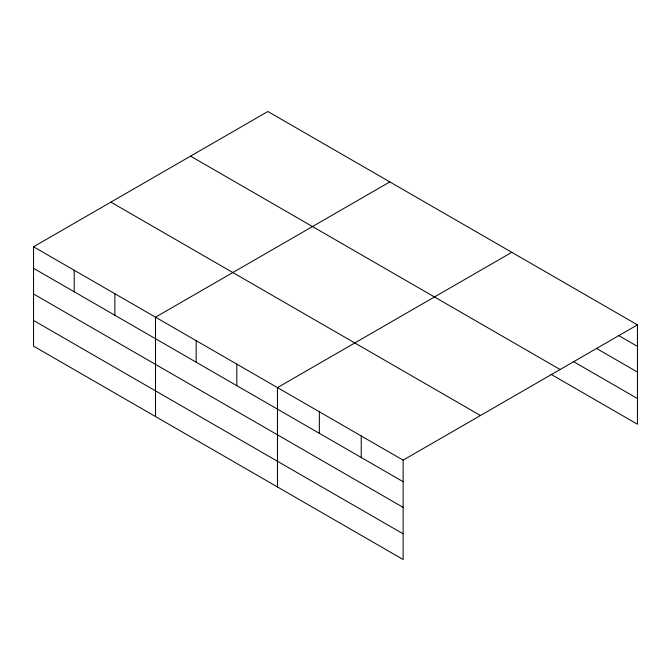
<?xml version="1.0" encoding="UTF-8"?>
<svg xmlns="http://www.w3.org/2000/svg" width="671" height="671" viewBox="0 0 671 671"><rect width="100%" height="100%" fill="white"/><g stroke="black" fill="none" stroke-linecap="round" stroke-linejoin="round"><path stroke-width="1.01" d="M33.55 246.777L403.128 460.147L403.128 559.505L33.55 346.135L33.55 246.777L267.872 111.495L637.45 324.865L637.45 424.223L551.008 374.317M389.834 181.908L155.513 317.19L155.513 416.548M511.797 252.321L277.467 387.603L277.467 486.961M403.128 460.147L637.45 324.865M618.737 335.592L637.45 346.395M596.452 348.408L637.45 372.078M573.286 361.493L637.45 398.54M190.547 156.133L560.126 369.511M110.874 202.13L480.453 415.508M33.55 268.308L403.128 481.686M33.55 293.99L403.128 507.368M33.55 320.453L403.128 533.822M361.241 435.965L361.241 457.505M319.354 411.784L319.354 433.315M236.813 364.135L236.813 385.666M196.167 340.658L196.167 362.197M114.858 293.722L114.858 315.253M74.204 270.245L74.204 291.784"/></g></svg>
